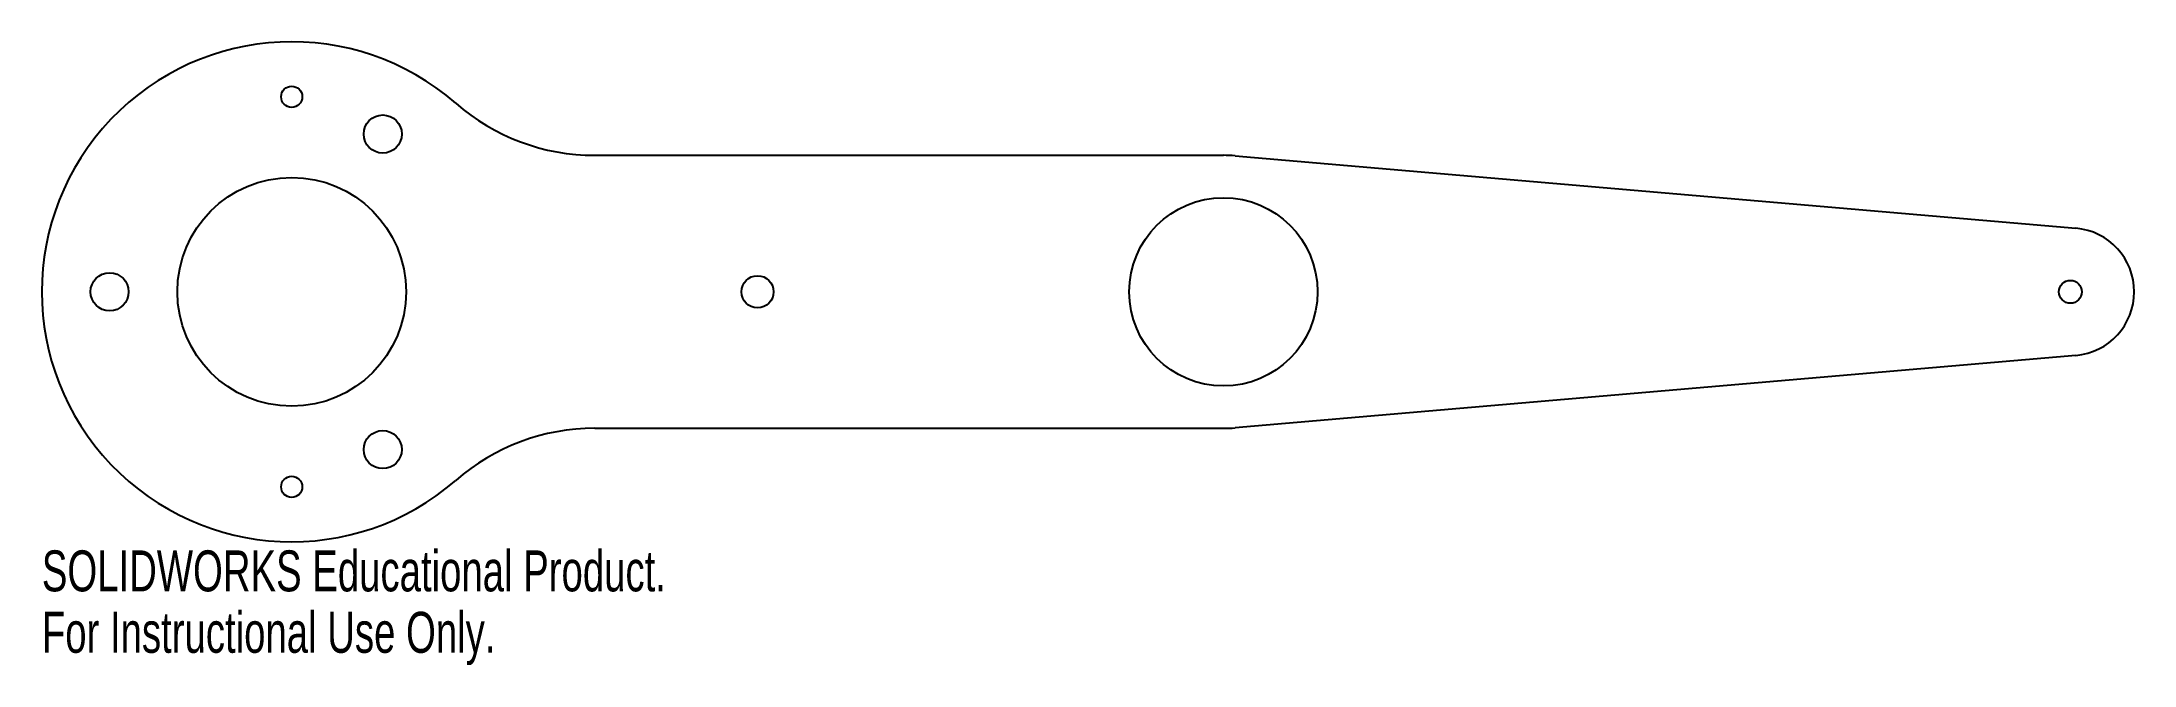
# Model space of a CAD drawing. Header units: millimetres. Extents: x -140 to 108, y -44 to 30.
import ezdxf

# ---------------------------------------------------------------- set-up
doc = ezdxf.new("R2010")
doc.units = ezdxf.units.MM
doc.styles.add('SLDTEXTSTYLE0', font='TXT', dxfattribs={"width": 0.7})

msp = doc.modelspace()

# ---------------------------------------------------------------- linework, layer by layer
at = {"color": 7, "linetype": 'Continuous', "lineweight": 25}
for p, q in [((-74.22, 16.11), (0, 16.11)), ((1.38, 16.05), (100.65, 7.5)), ((100.65, -7.5), (1.38, -16.05)), ((-74.22, -16.11), (0, -16.11))]:
    msp.add_line(p, q, dxfattribs=at)
for centre, radius in [((-110, 23.02), 1.25), ((-99.25, 18.62), 2.25), ((-110, 0), 13.5), ((0, 0), 11.11), ((-131.5, 0), 2.25), ((-55, 0), 1.9), ((100, 0), 1.35), ((-99.25, -18.62), 2.25), ((-110, -23.02), 1.25)]:
    msp.add_circle(centre, radius, dxfattribs=at)
for centre, radius, start, end in [((-110, 0), 29.5, 48.9693, 311.0307), ((-74.22, 41.11), 25, 228.9693, 270), ((0, 0), 16.11, 85.0753, 90), ((100, 0), 7.53, 274.9247, 85.0753), ((-74.22, -41.11), 25, 90, 131.0307), ((0, 0), 16.11, 270, 274.9247)]:
    msp.add_arc(centre, radius, start, end, dxfattribs=at)

# ---------------------------------------------------------------- texts
at = {"color": 7, "linetype": 'Continuous', "char_height": 4.8336, "attachment_point": 1, "style": 'SLDTEXTSTYLE0'}
for s, insert in [('SOLIDWORKS Educational Product.', (-139.5, -30.52)), ('For Instructional Use Only.', (-139.5, -37.77))]:
    msp.add_mtext(s, dxfattribs=dict(at, insert=insert))

doc.saveas('drawing.dxf')
